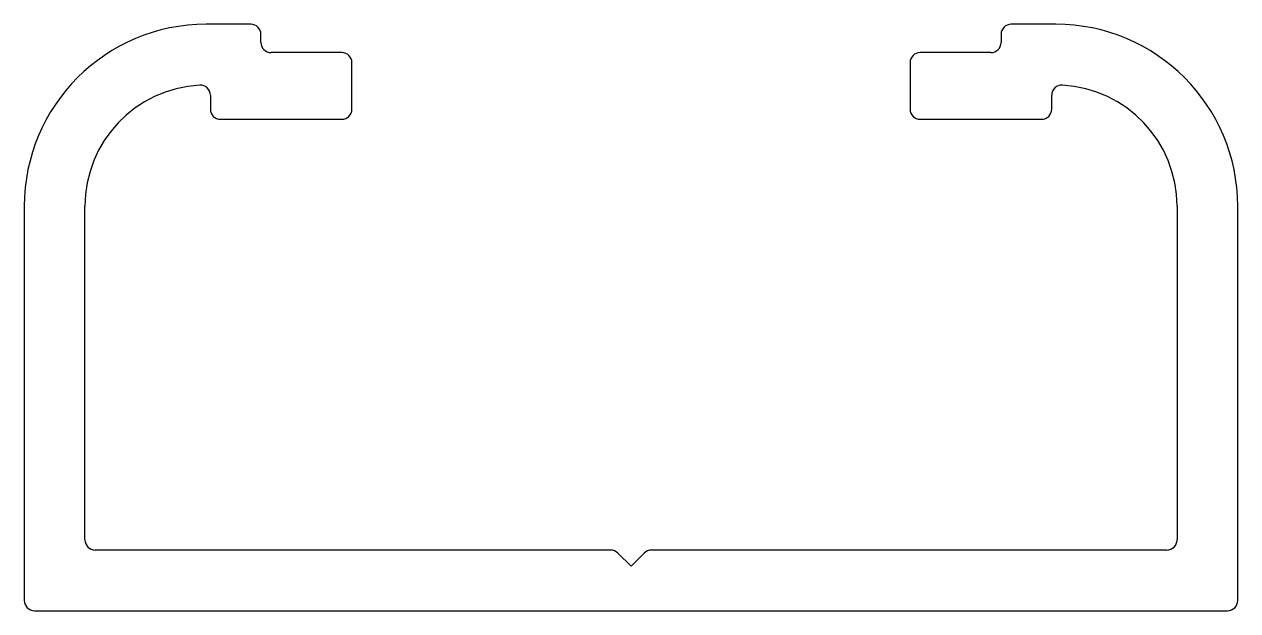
# Model space of a CAD drawing. Extents: x 0.7 to 30.7, y 0.7 to 15.2.
import ezdxf

# ---------------------------------------------------------------- set-up
doc = ezdxf.new("R2010")
doc.units = 0
doc.layers.get('0').update_dxf_attribs({"linetype": 'CONTINUOUS'})

msp = doc.modelspace()

# ---------------------------------------------------------------- linework, layer by layer
for p, q in [((6.317, 15.187), (5.217, 15.187)), ((26.217, 15.187), (25.117, 15.187)), ((6.567, 14.737), (6.567, 14.937)), ((24.867, 14.937), (24.867, 14.737)), ((8.567, 14.487), (6.817, 14.487)), ((24.617, 14.487), (22.867, 14.487)), ((8.817, 13.087), (8.817, 14.237)), ((22.617, 14.237), (22.617, 13.087)), ((5.317, 13.433), (5.317, 13.087)), ((26.117, 13.087), (26.117, 13.433)), ((5.567, 12.837), (8.567, 12.837)), ((22.867, 12.837), (25.867, 12.837)), ((0.717, 10.687), (0.717, 0.937)), ((2.217, 2.437), (2.217, 10.687)), ((29.217, 10.687), (29.217, 2.437)), ((30.717, 0.937), (30.717, 10.687)), ((15.213, 2.187), (2.467, 2.187)), ((15.717, 1.787), (15.39, 2.114)), ((16.044, 2.114), (15.717, 1.787)), ((28.967, 2.187), (16.22, 2.187)), ((0.967, 0.687), (30.467, 0.687))]:
    msp.add_line(p, q)
for centre, radius, start, end in [((5.217, 10.687), 4.5, 90, 180), ((6.317, 14.937), 0.25, 0, 90), ((25.117, 14.937), 0.25, 90, 180), ((26.217, 10.687), 4.5, 0, 90), ((6.817, 14.737), 0.25, 180, 270), ((24.617, 14.737), 0.25, 270, 0), ((8.567, 14.237), 0.25, 0, 90), ((22.867, 14.237), 0.25, 90, 180), ((5.217, 10.687), 3, 93.1268, 180), ((5.067, 13.433), 0.25, 360, 93.1268), ((26.367, 13.433), 0.25, 86.8732, 180), ((26.217, 10.687), 3, 360, 86.8732), ((5.567, 13.087), 0.25, 180, 270), ((8.567, 13.087), 0.25, 270, 0), ((22.867, 13.087), 0.25, 180, 270), ((25.867, 13.087), 0.25, 270, 0), ((2.467, 2.437), 0.25, 180, 270), ((28.967, 2.437), 0.25, 270, 0), ((15.213, 1.937), 0.25, 45, 90), ((16.22, 1.937), 0.25, 90, 135), ((0.967, 0.937), 0.25, 180, 270), ((30.467, 0.937), 0.25, 270, 0)]:
    msp.add_arc(centre, radius, start, end)

doc.saveas('drawing.dxf')
